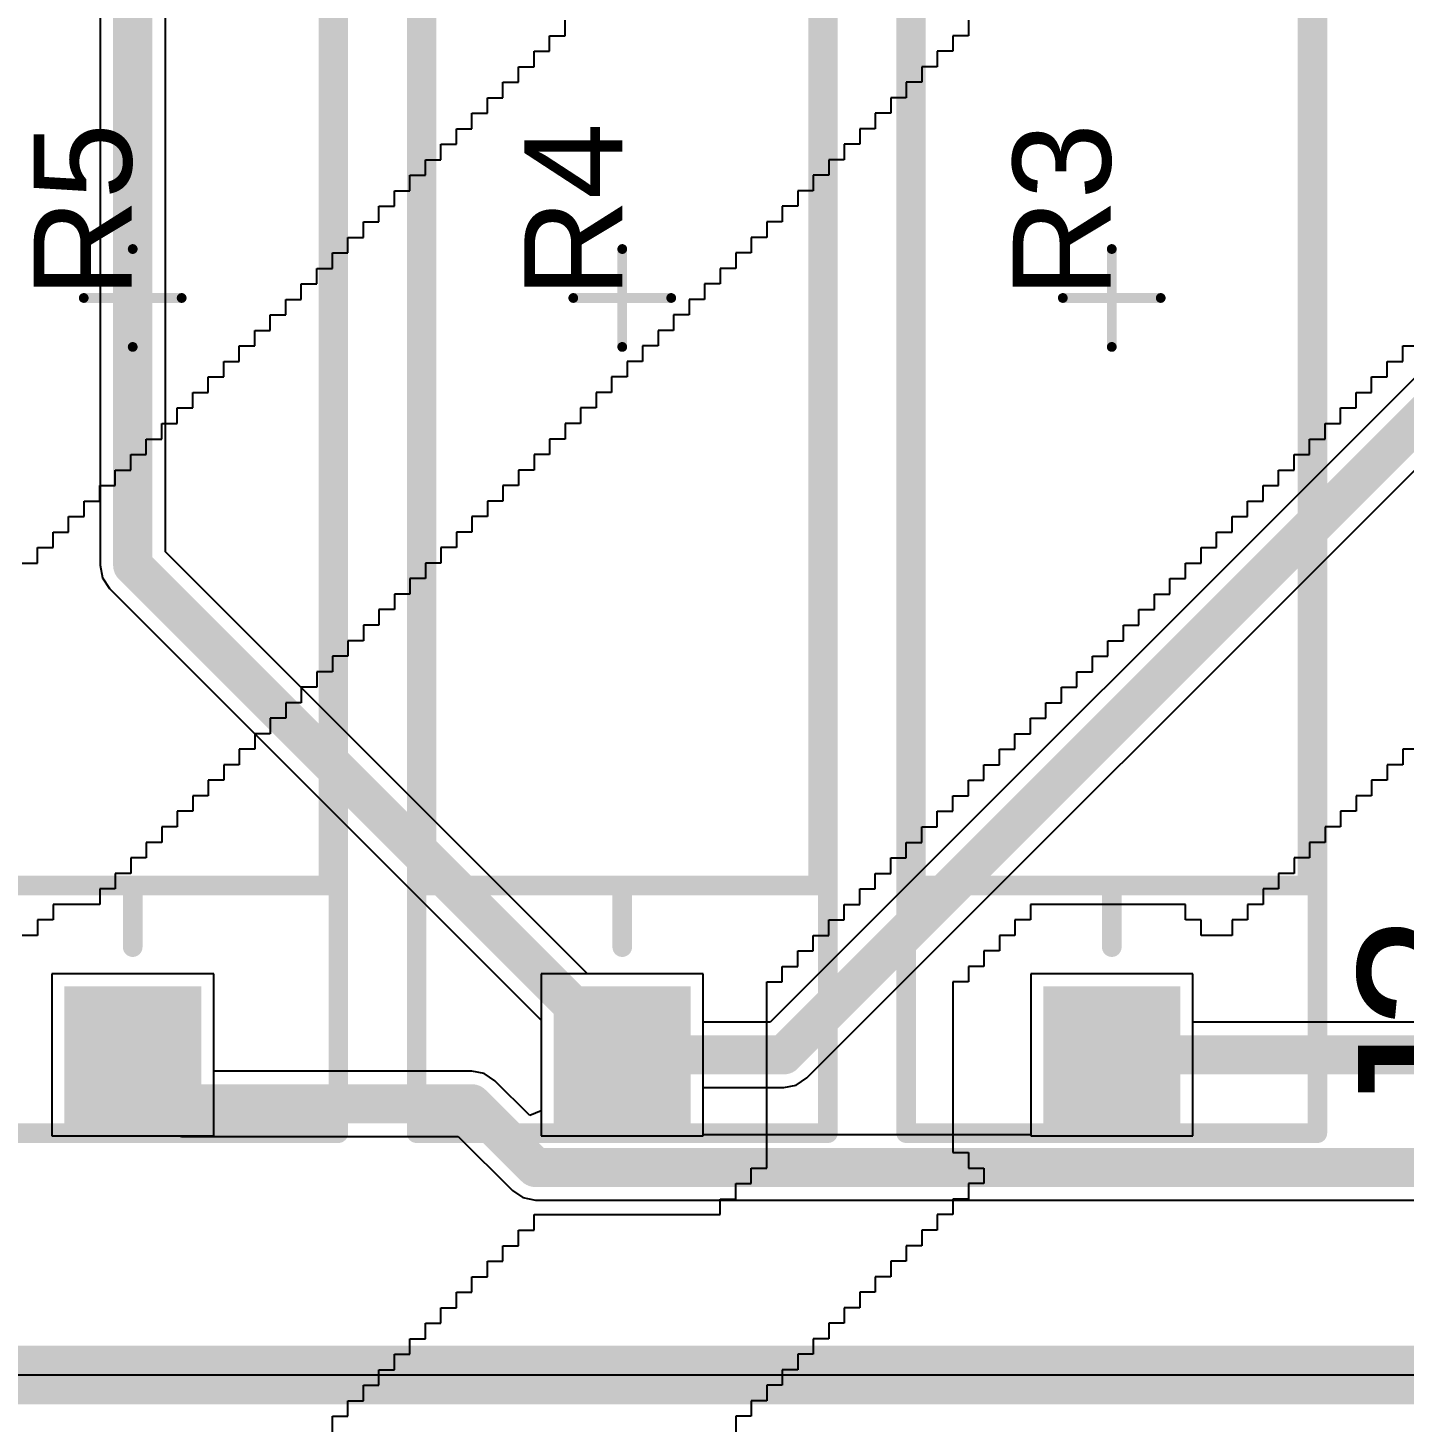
# Model space of a CAD drawing. Header units: inches. Extents: x 1.37 to 7.44, y 1.69 to 5.2.
# Drawn here: x 4.131 to 4.684, y 2.894 to 3.455 of the extents above; entities that cross this region are included whole.
import ezdxf

# ---------------------------------------------------------------- set-up
doc = ezdxf.new("R2010")
doc.units = ezdxf.units.IN
doc.header["$MEASUREMENT"] = 0
for name, color, linetype in [('Bottom Layer', 5, 'Continuous'), ('Bottom Overlay', 54, 'Continuous'), ('Bottom Solder', 6, 'Continuous'), ('Multi-Layer', 9, 'Continuous'), ('Pad Holes', 156, 'Continuous'), ('Top 3D Body', 56, 'Continuous'), ('Top Assembly', 56, 'Continuous'), ('Top Component Center', 56, 'Continuous'), ('Top Courtyard', 56, 'Continuous'), ('Top Layer', 1, 'Continuous'), ('Top Overlay', 2, 'Continuous'), ('Top Solder', 216, 'Continuous')]:
    doc.layers.add(name, color=color, linetype=linetype)
doc.styles.add('Arial', font='', dxfattribs={"height": 0.2})
doc.styles.get('Arial').set_extended_font_data('Arial')

# ---------------------------------------------------------------- blocks, each defined once
blk = doc.blocks.new('FP_VR37_MFG_51')
at = {"layer": 'Bottom Layer'}
blk.add_hatch(color=5, dxfattribs=at).paths.add_polyline_path([(-0.33189, 0.02756), (-0.27677, 0.02756), (-0.27677, -0.02756), (-0.33189, -0.02756)])
at = {"layer": 'Bottom Solder'}
blk.add_hatch(color=6, dxfattribs=at).paths.add_polyline_path([(-0.33189, 0.02756), (-0.27677, 0.02756), (-0.27677, -0.02756), (-0.33189, -0.02756)])
at = {"layer": 'Multi-Layer'}
blk.add_hatch(color=9, dxfattribs=at).paths.add_polyline_path([(-0.33189, 0.02756), (-0.27677, 0.02756), (-0.27677, -0.02756), (-0.33189, -0.02756)])
at = {"layer": 'Pad Holes'}
h = blk.add_hatch(color=7, dxfattribs=at)
edge = h.paths.add_edge_path()
edge.add_arc((-0.30433, 0), 0.01772, 0, 360)
at = {"layer": 'Top Layer'}
blk.add_hatch(color=1, dxfattribs=at).paths.add_polyline_path([(-0.33189, 0.02756), (-0.27677, 0.02756), (-0.27677, -0.02756), (-0.33189, -0.02756)])
at = {"layer": 'Top Solder'}
blk.add_hatch(color=216, dxfattribs=at).paths.add_polyline_path([(-0.33189, 0.02756), (-0.27677, 0.02756), (-0.27677, -0.02756), (-0.33189, -0.02756)])
at = {"layer": 'Top 3D Body'}
for points in [[(-0.23622, 0.07874, 0.00787, 0.00787, 0), (-0.23622, -0.07874, 0.00787, 0.00787, 0)], [(-0.23622, -0.07874, 0.00787, 0.00787, 0), (0.23622, -0.07874, 0.00787, 0.00787, 0)]]:
    blk.add_lwpolyline(points, format="xyseb", dxfattribs=at)
blk.add_lwpolyline([(-0.23819, -0.07874, 0.00394, 0.00394, 1), (-0.23425, -0.07874, 0.00394, 0.00394, 1)], format="xyseb", close=True, dxfattribs=at)
blk.add_lwpolyline([(-0.23819, -0.07874, 0.00394, 0.00394, 1), (-0.23425, -0.07874, 0.00394, 0.00394, 1)], format="xyseb", close=True, dxfattribs=at)
at = {"layer": 'Top Assembly'}
for points in [[(-0.33583, 0.08268, 0.00787, 0.00787, 0), (-0.33583, -0.08268, 0.00787, 0.00787, 0)], [(-0.33583, -0.08268, 0.00787, 0.00787, 0), (0.33583, -0.08268, 0.00787, 0.00787, 0)]]:
    blk.add_lwpolyline(points, format="xyseb", dxfattribs=at)
blk.add_lwpolyline([(-0.3378, -0.08268, 0.00394, 0.00394, 1), (-0.33386, -0.08268, 0.00394, 0.00394, 1)], format="xyseb", close=True, dxfattribs=at)
blk.add_lwpolyline([(-0.3378, -0.08268, 0.00394, 0.00394, 1), (-0.33386, -0.08268, 0.00394, 0.00394, 1)], format="xyseb", close=True, dxfattribs=at)
at = {"layer": 'Top Component Center'}
for points in [[(0, 0.01969, 0.00394, 0.00394, 0), (0, -0.01969, 0.00394, 0.00394, 0)], [(-0.01969, 0, 0.00394, 0.00394, 0), (0.01969, 0, 0.00394, 0.00394, 0)]]:
    blk.add_lwpolyline(points, format="xyseb", dxfattribs=at)
for points in [[(-0.00098, 0.01969, 0.00197, 0.00197, 1), (0.00098, 0.01969, 0.00197, 0.00197, 1)], [(-0.02067, 0, 0.00197, 0.00197, 1), (-0.0187, 0, 0.00197, 0.00197, 1)], [(0.0187, 0, 0.00197, 0.00197, 1), (0.02067, 0, 0.00197, 0.00197, 1)], [(-0.00098, -0.01969, 0.00197, 0.00197, 1), (0.00098, -0.01969, 0.00197, 0.00197, 1)]]:
    blk.add_lwpolyline(points, format="xyseb", close=True, dxfattribs=at)
at = {"layer": 'Top Courtyard'}
for points in [[(-0.33583, 0.08268, 0.00787, 0.00787, 0), (-0.33583, -0.08268, 0.00787, 0.00787, 0)], [(-0.33583, -0.08268, 0.00787, 0.00787, 0), (0.33583, -0.08268, 0.00787, 0.00787, 0)]]:
    blk.add_lwpolyline(points, format="xyseb", dxfattribs=at)
blk.add_lwpolyline([(-0.3378, -0.08268, 0.00394, 0.00394, 1), (-0.33386, -0.08268, 0.00394, 0.00394, 1)], format="xyseb", close=True, dxfattribs=at)
blk.add_lwpolyline([(-0.3378, -0.08268, 0.00394, 0.00394, 1), (-0.33386, -0.08268, 0.00394, 0.00394, 1)], format="xyseb", close=True, dxfattribs=at)
at = {"layer": 'Top Overlay'}
for points in [[(-0.23622, 0.07874, 0.00787, 0.00787, 0), (-0.23622, -0.07874, 0.00787, 0.00787, 0)], [(-0.26102, 0, 0.00787, 0.00787, 0), (-0.23622, 0, 0.00787, 0.00787, 0)], [(-0.23622, -0.07874, 0.00787, 0.00787, 0), (0.23622, -0.07874, 0.00787, 0.00787, 0)]]:
    blk.add_lwpolyline(points, format="xyseb", dxfattribs=at)
for points in [[(-0.26299, 0, 0.00394, 0.00394, 1), (-0.25906, 0, 0.00394, 0.00394, 1)], [(-0.23819, 0, 0.00394, 0.00394, 1), (-0.23425, 0, 0.00394, 0.00394, 1)], [(-0.23819, -0.07874, 0.00394, 0.00394, 1), (-0.23425, -0.07874, 0.00394, 0.00394, 1)], [(-0.23819, -0.07874, 0.00394, 0.00394, 1), (-0.23425, -0.07874, 0.00394, 0.00394, 1)]]:
    blk.add_lwpolyline(points, format="xyseb", close=True, dxfattribs=at)
at = {"layer": 'Top Assembly', "style": 'Arial'}
blk.add_text('R5', height=0.03937, dxfattribs=at).set_placement((0, 0.00044))
blk = doc.blocks.new('FP_VR37_MFG_52')
at = {"layer": 'Bottom Layer'}
blk.add_hatch(color=5, dxfattribs=at).paths.add_polyline_path([(-0.33189, 0.02756), (-0.27677, 0.02756), (-0.27677, -0.02756), (-0.33189, -0.02756)])
at = {"layer": 'Bottom Solder'}
blk.add_hatch(color=6, dxfattribs=at).paths.add_polyline_path([(-0.33189, 0.02756), (-0.27677, 0.02756), (-0.27677, -0.02756), (-0.33189, -0.02756)])
at = {"layer": 'Multi-Layer'}
blk.add_hatch(color=9, dxfattribs=at).paths.add_polyline_path([(-0.33189, 0.02756), (-0.27677, 0.02756), (-0.27677, -0.02756), (-0.33189, -0.02756)])
at = {"layer": 'Pad Holes'}
h = blk.add_hatch(color=7, dxfattribs=at)
edge = h.paths.add_edge_path()
edge.add_arc((-0.30433, 0), 0.01772, 0, 360)
at = {"layer": 'Top Layer'}
blk.add_hatch(color=1, dxfattribs=at).paths.add_polyline_path([(-0.33189, 0.02756), (-0.27677, 0.02756), (-0.27677, -0.02756), (-0.33189, -0.02756)])
at = {"layer": 'Top Solder'}
blk.add_hatch(color=216, dxfattribs=at).paths.add_polyline_path([(-0.33189, 0.02756), (-0.27677, 0.02756), (-0.27677, -0.02756), (-0.33189, -0.02756)])
at = {"layer": 'Top 3D Body'}
for points in [[(-0.23622, 0.07874, 0.00787, 0.00787, 0), (-0.23622, -0.07874, 0.00787, 0.00787, 0)], [(-0.23622, 0.07874, 0.00787, 0.00787, 0), (0.23622, 0.07874, 0.00787, 0.00787, 0)], [(-0.23622, -0.07874, 0.00787, 0.00787, 0), (0.23622, -0.07874, 0.00787, 0.00787, 0)]]:
    blk.add_lwpolyline(points, format="xyseb", dxfattribs=at)
for points in [[(-0.23819, 0.07874, 0.00394, 0.00394, 1), (-0.23425, 0.07874, 0.00394, 0.00394, 1)], [(-0.23819, 0.07874, 0.00394, 0.00394, 1), (-0.23425, 0.07874, 0.00394, 0.00394, 1)], [(-0.23819, -0.07874, 0.00394, 0.00394, 1), (-0.23425, -0.07874, 0.00394, 0.00394, 1)], [(-0.23819, -0.07874, 0.00394, 0.00394, 1), (-0.23425, -0.07874, 0.00394, 0.00394, 1)]]:
    blk.add_lwpolyline(points, format="xyseb", close=True, dxfattribs=at)
at = {"layer": 'Top Assembly'}
for points in [[(-0.33583, 0.08268, 0.00787, 0.00787, 0), (-0.33583, -0.08268, 0.00787, 0.00787, 0)], [(-0.33583, 0.08268, 0.00787, 0.00787, 0), (0.33583, 0.08268, 0.00787, 0.00787, 0)], [(-0.33583, -0.08268, 0.00787, 0.00787, 0), (0.33583, -0.08268, 0.00787, 0.00787, 0)]]:
    blk.add_lwpolyline(points, format="xyseb", dxfattribs=at)
for points in [[(-0.3378, 0.08268, 0.00394, 0.00394, 1), (-0.33386, 0.08268, 0.00394, 0.00394, 1)], [(-0.3378, 0.08268, 0.00394, 0.00394, 1), (-0.33386, 0.08268, 0.00394, 0.00394, 1)], [(-0.3378, -0.08268, 0.00394, 0.00394, 1), (-0.33386, -0.08268, 0.00394, 0.00394, 1)], [(-0.3378, -0.08268, 0.00394, 0.00394, 1), (-0.33386, -0.08268, 0.00394, 0.00394, 1)]]:
    blk.add_lwpolyline(points, format="xyseb", close=True, dxfattribs=at)
at = {"layer": 'Top Component Center'}
for points in [[(0, 0.01969, 0.00394, 0.00394, 0), (0, -0.01969, 0.00394, 0.00394, 0)], [(-0.01969, 0, 0.00394, 0.00394, 0), (0.01969, 0, 0.00394, 0.00394, 0)]]:
    blk.add_lwpolyline(points, format="xyseb", dxfattribs=at)
for points in [[(-0.00098, 0.01969, 0.00197, 0.00197, 1), (0.00098, 0.01969, 0.00197, 0.00197, 1)], [(-0.02067, 0, 0.00197, 0.00197, 1), (-0.0187, 0, 0.00197, 0.00197, 1)], [(0.0187, 0, 0.00197, 0.00197, 1), (0.02067, 0, 0.00197, 0.00197, 1)], [(-0.00098, -0.01969, 0.00197, 0.00197, 1), (0.00098, -0.01969, 0.00197, 0.00197, 1)]]:
    blk.add_lwpolyline(points, format="xyseb", close=True, dxfattribs=at)
at = {"layer": 'Top Courtyard'}
for points in [[(-0.33583, 0.08268, 0.00787, 0.00787, 0), (-0.33583, -0.08268, 0.00787, 0.00787, 0)], [(-0.33583, 0.08268, 0.00787, 0.00787, 0), (0.33583, 0.08268, 0.00787, 0.00787, 0)], [(-0.33583, -0.08268, 0.00787, 0.00787, 0), (0.33583, -0.08268, 0.00787, 0.00787, 0)]]:
    blk.add_lwpolyline(points, format="xyseb", dxfattribs=at)
for points in [[(-0.3378, 0.08268, 0.00394, 0.00394, 1), (-0.33386, 0.08268, 0.00394, 0.00394, 1)], [(-0.3378, 0.08268, 0.00394, 0.00394, 1), (-0.33386, 0.08268, 0.00394, 0.00394, 1)], [(-0.3378, -0.08268, 0.00394, 0.00394, 1), (-0.33386, -0.08268, 0.00394, 0.00394, 1)], [(-0.3378, -0.08268, 0.00394, 0.00394, 1), (-0.33386, -0.08268, 0.00394, 0.00394, 1)]]:
    blk.add_lwpolyline(points, format="xyseb", close=True, dxfattribs=at)
at = {"layer": 'Top Overlay'}
for points in [[(-0.23622, 0.07874, 0.00787, 0.00787, 0), (-0.23622, -0.07874, 0.00787, 0.00787, 0)], [(-0.23622, 0.07874, 0.00787, 0.00787, 0), (0.23622, 0.07874, 0.00787, 0.00787, 0)], [(-0.26102, 0, 0.00787, 0.00787, 0), (-0.23622, 0, 0.00787, 0.00787, 0)], [(-0.23622, -0.07874, 0.00787, 0.00787, 0), (0.23622, -0.07874, 0.00787, 0.00787, 0)]]:
    blk.add_lwpolyline(points, format="xyseb", dxfattribs=at)
for points in [[(-0.23819, 0.07874, 0.00394, 0.00394, 1), (-0.23425, 0.07874, 0.00394, 0.00394, 1)], [(-0.23819, 0.07874, 0.00394, 0.00394, 1), (-0.23425, 0.07874, 0.00394, 0.00394, 1)], [(-0.26299, 0, 0.00394, 0.00394, 1), (-0.25906, 0, 0.00394, 0.00394, 1)], [(-0.23819, 0, 0.00394, 0.00394, 1), (-0.23425, 0, 0.00394, 0.00394, 1)], [(-0.23819, -0.07874, 0.00394, 0.00394, 1), (-0.23425, -0.07874, 0.00394, 0.00394, 1)], [(-0.23819, -0.07874, 0.00394, 0.00394, 1), (-0.23425, -0.07874, 0.00394, 0.00394, 1)]]:
    blk.add_lwpolyline(points, format="xyseb", close=True, dxfattribs=at)
at = {"layer": 'Top Assembly', "style": 'Arial'}
blk.add_text('R4', height=0.03937, dxfattribs=at).set_placement((0, 0))
blk = doc.blocks.new('FP_VR37_MFG_53')
at = {"layer": 'Bottom Layer'}
blk.add_hatch(color=5, dxfattribs=at).paths.add_polyline_path([(-0.33189, 0.02756), (-0.27677, 0.02756), (-0.27677, -0.02756), (-0.33189, -0.02756)])
at = {"layer": 'Bottom Solder'}
blk.add_hatch(color=6, dxfattribs=at).paths.add_polyline_path([(-0.33189, 0.02756), (-0.27677, 0.02756), (-0.27677, -0.02756), (-0.33189, -0.02756)])
at = {"layer": 'Multi-Layer'}
blk.add_hatch(color=9, dxfattribs=at).paths.add_polyline_path([(-0.33189, 0.02756), (-0.27677, 0.02756), (-0.27677, -0.02756), (-0.33189, -0.02756)])
at = {"layer": 'Pad Holes'}
h = blk.add_hatch(color=7, dxfattribs=at)
edge = h.paths.add_edge_path()
edge.add_arc((-0.30433, 0), 0.01772, 0, 360)
at = {"layer": 'Top Layer'}
blk.add_hatch(color=1, dxfattribs=at).paths.add_polyline_path([(-0.33189, 0.02756), (-0.27677, 0.02756), (-0.27677, -0.02756), (-0.33189, -0.02756)])
at = {"layer": 'Top Solder'}
blk.add_hatch(color=216, dxfattribs=at).paths.add_polyline_path([(-0.33189, 0.02756), (-0.27677, 0.02756), (-0.27677, -0.02756), (-0.33189, -0.02756)])
at = {"layer": 'Top 3D Body'}
for points in [[(-0.23622, 0.07874, 0.00787, 0.00787, 0), (-0.23622, -0.07874, 0.00787, 0.00787, 0)], [(-0.23622, 0.07874, 0.00787, 0.00787, 0), (0.23622, 0.07874, 0.00787, 0.00787, 0)], [(-0.23622, -0.07874, 0.00787, 0.00787, 0), (0.23622, -0.07874, 0.00787, 0.00787, 0)]]:
    blk.add_lwpolyline(points, format="xyseb", dxfattribs=at)
for points in [[(-0.23819, 0.07874, 0.00394, 0.00394, 1), (-0.23425, 0.07874, 0.00394, 0.00394, 1)], [(-0.23819, 0.07874, 0.00394, 0.00394, 1), (-0.23425, 0.07874, 0.00394, 0.00394, 1)], [(-0.23819, -0.07874, 0.00394, 0.00394, 1), (-0.23425, -0.07874, 0.00394, 0.00394, 1)], [(-0.23819, -0.07874, 0.00394, 0.00394, 1), (-0.23425, -0.07874, 0.00394, 0.00394, 1)]]:
    blk.add_lwpolyline(points, format="xyseb", close=True, dxfattribs=at)
at = {"layer": 'Top Assembly'}
for points in [[(-0.33583, 0.08268, 0.00787, 0.00787, 0), (-0.33583, -0.08268, 0.00787, 0.00787, 0)], [(-0.33583, 0.08268, 0.00787, 0.00787, 0), (0.33583, 0.08268, 0.00787, 0.00787, 0)], [(-0.33583, -0.08268, 0.00787, 0.00787, 0), (0.33583, -0.08268, 0.00787, 0.00787, 0)]]:
    blk.add_lwpolyline(points, format="xyseb", dxfattribs=at)
for points in [[(-0.3378, 0.08268, 0.00394, 0.00394, 1), (-0.33386, 0.08268, 0.00394, 0.00394, 1)], [(-0.3378, 0.08268, 0.00394, 0.00394, 1), (-0.33386, 0.08268, 0.00394, 0.00394, 1)], [(-0.3378, -0.08268, 0.00394, 0.00394, 1), (-0.33386, -0.08268, 0.00394, 0.00394, 1)], [(-0.3378, -0.08268, 0.00394, 0.00394, 1), (-0.33386, -0.08268, 0.00394, 0.00394, 1)]]:
    blk.add_lwpolyline(points, format="xyseb", close=True, dxfattribs=at)
at = {"layer": 'Top Component Center'}
for points in [[(0, 0.01969, 0.00394, 0.00394, 0), (0, -0.01969, 0.00394, 0.00394, 0)], [(-0.01969, 0, 0.00394, 0.00394, 0), (0.01969, 0, 0.00394, 0.00394, 0)]]:
    blk.add_lwpolyline(points, format="xyseb", dxfattribs=at)
for points in [[(-0.00098, 0.01969, 0.00197, 0.00197, 1), (0.00098, 0.01969, 0.00197, 0.00197, 1)], [(-0.02067, 0, 0.00197, 0.00197, 1), (-0.0187, 0, 0.00197, 0.00197, 1)], [(0.0187, 0, 0.00197, 0.00197, 1), (0.02067, 0, 0.00197, 0.00197, 1)], [(-0.00098, -0.01969, 0.00197, 0.00197, 1), (0.00098, -0.01969, 0.00197, 0.00197, 1)]]:
    blk.add_lwpolyline(points, format="xyseb", close=True, dxfattribs=at)
at = {"layer": 'Top Courtyard'}
for points in [[(-0.33583, 0.08268, 0.00787, 0.00787, 0), (-0.33583, -0.08268, 0.00787, 0.00787, 0)], [(-0.33583, 0.08268, 0.00787, 0.00787, 0), (0.33583, 0.08268, 0.00787, 0.00787, 0)], [(-0.33583, -0.08268, 0.00787, 0.00787, 0), (0.33583, -0.08268, 0.00787, 0.00787, 0)]]:
    blk.add_lwpolyline(points, format="xyseb", dxfattribs=at)
for points in [[(-0.3378, 0.08268, 0.00394, 0.00394, 1), (-0.33386, 0.08268, 0.00394, 0.00394, 1)], [(-0.3378, 0.08268, 0.00394, 0.00394, 1), (-0.33386, 0.08268, 0.00394, 0.00394, 1)], [(-0.3378, -0.08268, 0.00394, 0.00394, 1), (-0.33386, -0.08268, 0.00394, 0.00394, 1)], [(-0.3378, -0.08268, 0.00394, 0.00394, 1), (-0.33386, -0.08268, 0.00394, 0.00394, 1)]]:
    blk.add_lwpolyline(points, format="xyseb", close=True, dxfattribs=at)
at = {"layer": 'Top Overlay'}
for points in [[(-0.23622, 0.07874, 0.00787, 0.00787, 0), (-0.23622, -0.07874, 0.00787, 0.00787, 0)], [(-0.23622, 0.07874, 0.00787, 0.00787, 0), (0.23622, 0.07874, 0.00787, 0.00787, 0)], [(-0.26102, 0, 0.00787, 0.00787, 0), (-0.23622, 0, 0.00787, 0.00787, 0)], [(-0.23622, -0.07874, 0.00787, 0.00787, 0), (0.23622, -0.07874, 0.00787, 0.00787, 0)]]:
    blk.add_lwpolyline(points, format="xyseb", dxfattribs=at)
for points in [[(-0.23819, 0.07874, 0.00394, 0.00394, 1), (-0.23425, 0.07874, 0.00394, 0.00394, 1)], [(-0.23819, 0.07874, 0.00394, 0.00394, 1), (-0.23425, 0.07874, 0.00394, 0.00394, 1)], [(-0.26299, 0, 0.00394, 0.00394, 1), (-0.25906, 0, 0.00394, 0.00394, 1)], [(-0.23819, 0, 0.00394, 0.00394, 1), (-0.23425, 0, 0.00394, 0.00394, 1)], [(-0.23819, -0.07874, 0.00394, 0.00394, 1), (-0.23425, -0.07874, 0.00394, 0.00394, 1)], [(-0.23819, -0.07874, 0.00394, 0.00394, 1), (-0.23425, -0.07874, 0.00394, 0.00394, 1)]]:
    blk.add_lwpolyline(points, format="xyseb", close=True, dxfattribs=at)
at = {"layer": 'Top Assembly', "style": 'Arial'}
blk.add_text('R3', height=0.03937, dxfattribs=at).set_placement((0, 0.00044))

msp = doc.modelspace()

# ---------------------------------------------------------------- linework, layer by layer
at = {"layer": 'Bottom Layer'}
for p, q in [((4.1601, 3.62077), (4.1601, 3.23898)), ((4.18635, 3.24441), (4.18635, 3.62077)), ((4.35608, 3.07469), (4.18635, 3.24441)), ((4.1601, 3.23898), (4.1611, 3.23395)), ((4.1611, 3.23395), (4.16395, 3.22969)), ((4.16395, 3.22969), (4.33752, 3.05612)), ((4.20579, 3.07469), (4.14067, 3.07469)), ((4.14067, 3.07469), (4.14067, 3.00957)), ((4.20579, 3.03557), (4.20579, 3.07469)), ((4.40264, 3.07469), (4.35608, 3.07469)), ((4.40264, 3.00998), (4.40264, 3.07469)), ((4.59949, 3.07469), (4.53437, 3.07469)), ((4.53437, 3.07469), (4.53437, 3.00998)), ((4.59949, 3.05525), (4.59949, 3.07469)), ((4.33752, 3.05612), (4.33752, 3.01961)), ((4.69023, 3.05525), (4.59949, 3.05525)), ((4.30959, 3.03557), (4.20579, 3.03557)), ((4.31461, 3.03457), (4.30959, 3.03557)), ((4.31887, 3.03172), (4.31461, 3.03457)), ((4.3329, 3.01769), (4.31887, 3.03172)), ((4.33752, 3.01961), (4.3329, 3.01769)), ((4.14067, 3.00957), (4.19165, 3.00957)), ((4.19165, 3.00957), (4.19291, 3.00931)), ((4.19291, 3.00931), (4.30415, 3.00931)), ((4.30415, 3.00931), (4.3259, 2.98757)), ((4.53437, 3.00998), (4.40264, 3.00998)), ((4.3259, 2.98757), (4.33016, 2.98472)), ((4.33016, 2.98472), (4.33518, 2.98372)), ((4.33518, 2.98372), (5.37874, 2.98372)), ((5.43963, 2.91339), (3.87541, 2.91339))]:
    msp.add_line(p, q, dxfattribs=at)
for points in [[(4.17323, 3.23898, 0.01575, 0.01575, 0), (4.17323, 3.65079, 0.01575, 0.01575, 0)], [(4.17323, 3.23898, 0.01575, 0.01575, 0), (4.37008, 3.04213, 0.01575, 0.01575, 0)], [(4.17323, 3.04213, 0.01575, 0.01575, 0), (4.19291, 3.02244, 0.01575, 0.01575, 0)], [(4.56693, 3.04213, 0.01575, 0.01575, 0), (4.69567, 3.04213, 0.01575, 0.01575, 0)], [(4.19291, 3.02244, 0.01575, 0.01575, 0), (4.30959, 3.02244, 0.01575, 0.01575, 0)], [(4.30959, 3.02244, 0.01575, 0.01575, 0), (4.33518, 2.99685, 0.01575, 0.01575, 0)], [(4.33518, 2.99685, 0.01575, 0.01575, 0), (5.37874, 2.99685, 0.01575, 0.01575, 0)]]:
    msp.add_lwpolyline(points, format="xyseb", dxfattribs=at)
for points in [[(4.16929, 3.23898, 0.00787, 0.00787, 1), (4.17717, 3.23898, 0.00787, 0.00787, 1)], [(4.16929, 3.23898, 0.00787, 0.00787, 1), (4.17717, 3.23898, 0.00787, 0.00787, 1)], [(4.16929, 3.04213, 0.00787, 0.00787, 1), (4.17717, 3.04213, 0.00787, 0.00787, 1)], [(4.36614, 3.04213, 0.00787, 0.00787, 1), (4.37402, 3.04213, 0.00787, 0.00787, 1)], [(4.56299, 3.04213, 0.00787, 0.00787, 1), (4.57087, 3.04213, 0.00787, 0.00787, 1)], [(4.18898, 3.02244, 0.00787, 0.00787, 1), (4.19685, 3.02244, 0.00787, 0.00787, 1)], [(4.18898, 3.02244, 0.00787, 0.00787, 1), (4.19685, 3.02244, 0.00787, 0.00787, 1)], [(4.30565, 3.02244, 0.00787, 0.00787, 1), (4.31353, 3.02244, 0.00787, 0.00787, 1)], [(4.30565, 3.02244, 0.00787, 0.00787, 1), (4.31353, 3.02244, 0.00787, 0.00787, 1)], [(4.33124, 2.99685, 0.00787, 0.00787, 1), (4.33912, 2.99685, 0.00787, 0.00787, 1)], [(4.33124, 2.99685, 0.00787, 0.00787, 1), (4.33912, 2.99685, 0.00787, 0.00787, 1)]]:
    msp.add_lwpolyline(points, format="xyseb", close=True, dxfattribs=at)
at = {"layer": 'Bottom Overlay'}
for p, q in [((4.34707, 3.45193), (4.34707, 3.45817)), ((4.50925, 3.45817), (4.50925, 3.45193)), ((4.34083, 3.44569), (4.34083, 3.45193)), ((4.34083, 3.45193), (4.34707, 3.45193)), ((4.50925, 3.45193), (4.50301, 3.45193)), ((4.50301, 3.45193), (4.50301, 3.44569)), ((4.3346, 3.43945), (4.3346, 3.44569)), ((4.3346, 3.44569), (4.34083, 3.44569)), ((4.50301, 3.44569), (4.49678, 3.44569)), ((4.49678, 3.44569), (4.49678, 3.43945)), ((4.32836, 3.43322), (4.32836, 3.43945)), ((4.32836, 3.43945), (4.3346, 3.43945)), ((4.49678, 3.43945), (4.49054, 3.43945)), ((4.49054, 3.43945), (4.49054, 3.43322)), ((4.32212, 3.42698), (4.32212, 3.43322)), ((4.32212, 3.43322), (4.32836, 3.43322)), ((4.49054, 3.43322), (4.4843, 3.43322)), ((4.4843, 3.43322), (4.4843, 3.42698)), ((4.31588, 3.42074), (4.31588, 3.42698)), ((4.31588, 3.42698), (4.32212, 3.42698)), ((4.4843, 3.42698), (4.47806, 3.42698)), ((4.47806, 3.42698), (4.47806, 3.42074)), ((4.30965, 3.4145), (4.30965, 3.42074)), ((4.30965, 3.42074), (4.31588, 3.42074)), ((4.47806, 3.42074), (4.47183, 3.42074)), ((4.47183, 3.42074), (4.47183, 3.4145)), ((4.30341, 3.40827), (4.30341, 3.4145)), ((4.30341, 3.4145), (4.30965, 3.4145)), ((4.47183, 3.4145), (4.46559, 3.4145)), ((4.46559, 3.4145), (4.46559, 3.40827)), ((4.29717, 3.40203), (4.29717, 3.40827)), ((4.29717, 3.40827), (4.30341, 3.40827)), ((4.46559, 3.40827), (4.45935, 3.40827)), ((4.45935, 3.40827), (4.45935, 3.40203)), ((4.29093, 3.39579), (4.29093, 3.40203)), ((4.29093, 3.40203), (4.29717, 3.40203)), ((4.45935, 3.40203), (4.45311, 3.40203)), ((4.45311, 3.40203), (4.45311, 3.39579)), ((4.2847, 3.38955), (4.2847, 3.39579)), ((4.2847, 3.39579), (4.29093, 3.39579)), ((4.45311, 3.39579), (4.44687, 3.39579)), ((4.44687, 3.39579), (4.44687, 3.38955)), ((4.27846, 3.38332), (4.27846, 3.38955)), ((4.27846, 3.38955), (4.2847, 3.38955)), ((4.44687, 3.38955), (4.44064, 3.38955)), ((4.44064, 3.38955), (4.44064, 3.38332)), ((4.27222, 3.37708), (4.27222, 3.38332)), ((4.27222, 3.38332), (4.27846, 3.38332)), ((4.44064, 3.38332), (4.4344, 3.38332)), ((4.4344, 3.38332), (4.4344, 3.37708)), ((4.26598, 3.37084), (4.26598, 3.37708)), ((4.26598, 3.37708), (4.27222, 3.37708)), ((4.4344, 3.37708), (4.42816, 3.37708)), ((4.42816, 3.37708), (4.42816, 3.37084)), ((4.25975, 3.3646), (4.25975, 3.37084)), ((4.25975, 3.37084), (4.26598, 3.37084)), ((4.42816, 3.37084), (4.42192, 3.37084)), ((4.42192, 3.37084), (4.42192, 3.3646)), ((4.25351, 3.35836), (4.25351, 3.3646)), ((4.25351, 3.3646), (4.25975, 3.3646)), ((4.42192, 3.3646), (4.41569, 3.3646)), ((4.41569, 3.3646), (4.41569, 3.35836)), ((4.24727, 3.35213), (4.24727, 3.35836)), ((4.24727, 3.35836), (4.25351, 3.35836)), ((4.41569, 3.35836), (4.40945, 3.35836)), ((4.40945, 3.35836), (4.40945, 3.35213)), ((4.24103, 3.34589), (4.24103, 3.35213)), ((4.24103, 3.35213), (4.24727, 3.35213)), ((4.40945, 3.35213), (4.40321, 3.35213)), ((4.40321, 3.35213), (4.40321, 3.34589)), ((4.23479, 3.33965), (4.23479, 3.34589)), ((4.23479, 3.34589), (4.24103, 3.34589)), ((4.40321, 3.34589), (4.39697, 3.34589)), ((4.39697, 3.34589), (4.39697, 3.33965)), ((4.22856, 3.33341), (4.22856, 3.33965)), ((4.22856, 3.33965), (4.23479, 3.33965)), ((4.39697, 3.33965), (4.39074, 3.33965)), ((4.39074, 3.33965), (4.39074, 3.33341)), ((4.22232, 3.32718), (4.22232, 3.33341)), ((4.22232, 3.33341), (4.22856, 3.33341)), ((4.39074, 3.33341), (4.3845, 3.33341)), ((4.3845, 3.33341), (4.3845, 3.32718)), ((4.21608, 3.32094), (4.21608, 3.32718)), ((4.21608, 3.32718), (4.22232, 3.32718)), ((4.3845, 3.32718), (4.37826, 3.32718)), ((4.37826, 3.32718), (4.37826, 3.32094)), ((4.68391, 3.32094), (4.68391, 3.32718)), ((4.68391, 3.32718), (4.69014, 3.32718)), ((4.20984, 3.3147), (4.20984, 3.32094)), ((4.20984, 3.32094), (4.21608, 3.32094)), ((4.37826, 3.32094), (4.37202, 3.32094)), ((4.37202, 3.32094), (4.37202, 3.3147)), ((4.67767, 3.3147), (4.67767, 3.32094)), ((4.67767, 3.32094), (4.68391, 3.32094)), ((4.20361, 3.30846), (4.20361, 3.3147)), ((4.20361, 3.3147), (4.20984, 3.3147)), ((4.37202, 3.3147), (4.36579, 3.3147)), ((4.36579, 3.3147), (4.36579, 3.30846)), ((4.67143, 3.30846), (4.67143, 3.3147)), ((4.67143, 3.3147), (4.67767, 3.3147)), ((4.19737, 3.30223), (4.19737, 3.30846)), ((4.19737, 3.30846), (4.20361, 3.30846)), ((4.36579, 3.30846), (4.35955, 3.30846)), ((4.35955, 3.30846), (4.35955, 3.30223)), ((4.66519, 3.30223), (4.66519, 3.30846)), ((4.66519, 3.30846), (4.67143, 3.30846)), ((4.19113, 3.29599), (4.19113, 3.30223)), ((4.19113, 3.30223), (4.19737, 3.30223)), ((4.35955, 3.30223), (4.35331, 3.30223)), ((4.35331, 3.30223), (4.35331, 3.29599)), ((4.65895, 3.29599), (4.65895, 3.30223)), ((4.65895, 3.30223), (4.66519, 3.30223)), ((4.18489, 3.28975), (4.18489, 3.29599)), ((4.18489, 3.29599), (4.19113, 3.29599)), ((4.35331, 3.29599), (4.34707, 3.29599)), ((4.34707, 3.29599), (4.34707, 3.28975)), ((4.65272, 3.28975), (4.65272, 3.29599)), ((4.65272, 3.29599), (4.65895, 3.29599)), ((4.17866, 3.28351), (4.17866, 3.28975)), ((4.17866, 3.28975), (4.18489, 3.28975)), ((4.34707, 3.28975), (4.34083, 3.28975)), ((4.34083, 3.28975), (4.34083, 3.28351)), ((4.64648, 3.28351), (4.64648, 3.28975)), ((4.64648, 3.28975), (4.65272, 3.28975)), ((4.17242, 3.27728), (4.17242, 3.28351)), ((4.17242, 3.28351), (4.17866, 3.28351)), ((4.34083, 3.28351), (4.3346, 3.28351)), ((4.3346, 3.28351), (4.3346, 3.27728)), ((4.64024, 3.27728), (4.64024, 3.28351)), ((4.64024, 3.28351), (4.64648, 3.28351)), ((4.16618, 3.27104), (4.16618, 3.27728)), ((4.16618, 3.27728), (4.17242, 3.27728)), ((4.3346, 3.27728), (4.32836, 3.27728)), ((4.32836, 3.27728), (4.32836, 3.27104)), ((4.634, 3.27104), (4.634, 3.27728)), ((4.634, 3.27728), (4.64024, 3.27728)), ((4.15994, 3.2648), (4.15994, 3.27104)), ((4.15994, 3.27104), (4.16618, 3.27104)), ((4.32836, 3.27104), (4.32212, 3.27104)), ((4.32212, 3.27104), (4.32212, 3.2648)), ((4.62777, 3.2648), (4.62777, 3.27104)), ((4.62777, 3.27104), (4.634, 3.27104)), ((4.15371, 3.25856), (4.15371, 3.2648)), ((4.15371, 3.2648), (4.15994, 3.2648)), ((4.32212, 3.2648), (4.31588, 3.2648)), ((4.31588, 3.2648), (4.31588, 3.25856)), ((4.62153, 3.25856), (4.62153, 3.2648)), ((4.62153, 3.2648), (4.62777, 3.2648)), ((4.14747, 3.25232), (4.14747, 3.25856)), ((4.14747, 3.25856), (4.15371, 3.25856)), ((4.31588, 3.25856), (4.30965, 3.25856)), ((4.30965, 3.25856), (4.30965, 3.25232)), ((4.61529, 3.25232), (4.61529, 3.25856)), ((4.61529, 3.25856), (4.62153, 3.25856)), ((4.14123, 3.24609), (4.14123, 3.25232)), ((4.14123, 3.25232), (4.14747, 3.25232)), ((4.30965, 3.25232), (4.30341, 3.25232)), ((4.30341, 3.25232), (4.30341, 3.24609)), ((4.60905, 3.24609), (4.60905, 3.25232)), ((4.60905, 3.25232), (4.61529, 3.25232)), ((4.13499, 3.23985), (4.13499, 3.24609)), ((4.13499, 3.24609), (4.14123, 3.24609)), ((4.30341, 3.24609), (4.29717, 3.24609)), ((4.29717, 3.24609), (4.29717, 3.23985)), ((4.60282, 3.23985), (4.60282, 3.24609)), ((4.60282, 3.24609), (4.60905, 3.24609)), ((4.12875, 3.23985), (4.13499, 3.23985)), ((4.29717, 3.23985), (4.29093, 3.23985)), ((4.29093, 3.23985), (4.29093, 3.23361)), ((4.59658, 3.23361), (4.59658, 3.23985)), ((4.59658, 3.23985), (4.60282, 3.23985)), ((4.29093, 3.23361), (4.2847, 3.23361)), ((4.2847, 3.23361), (4.2847, 3.22737)), ((4.59034, 3.22737), (4.59034, 3.23361)), ((4.59034, 3.23361), (4.59658, 3.23361)), ((4.2847, 3.22737), (4.27846, 3.22737)), ((4.27846, 3.22737), (4.27846, 3.22114)), ((4.5841, 3.22114), (4.5841, 3.22737)), ((4.5841, 3.22737), (4.59034, 3.22737)), ((4.27846, 3.22114), (4.27222, 3.22114)), ((4.27222, 3.22114), (4.27222, 3.2149)), ((4.57787, 3.2149), (4.57787, 3.22114)), ((4.57787, 3.22114), (4.5841, 3.22114)), ((4.27222, 3.2149), (4.26598, 3.2149)), ((4.26598, 3.2149), (4.26598, 3.20866)), ((4.57163, 3.20866), (4.57163, 3.2149)), ((4.57163, 3.2149), (4.57787, 3.2149)), ((4.26598, 3.20866), (4.25975, 3.20866)), ((4.25975, 3.20866), (4.25975, 3.20242)), ((4.56539, 3.20242), (4.56539, 3.20866)), ((4.56539, 3.20866), (4.57163, 3.20866)), ((4.25975, 3.20242), (4.25351, 3.20242)), ((4.25351, 3.20242), (4.25351, 3.19619)), ((4.55915, 3.19619), (4.55915, 3.20242)), ((4.55915, 3.20242), (4.56539, 3.20242)), ((4.25351, 3.19619), (4.24727, 3.19619)), ((4.24727, 3.19619), (4.24727, 3.18995)), ((4.55291, 3.18995), (4.55291, 3.19619)), ((4.55291, 3.19619), (4.55915, 3.19619)), ((4.24727, 3.18995), (4.24103, 3.18995)), ((4.24103, 3.18995), (4.24103, 3.18371)), ((4.54668, 3.18371), (4.54668, 3.18995)), ((4.54668, 3.18995), (4.55291, 3.18995)), ((4.24103, 3.18371), (4.23479, 3.18371)), ((4.23479, 3.18371), (4.23479, 3.17747)), ((4.54044, 3.17747), (4.54044, 3.18371)), ((4.54044, 3.18371), (4.54668, 3.18371)), ((4.23479, 3.17747), (4.22856, 3.17747)), ((4.22856, 3.17747), (4.22856, 3.17124)), ((4.5342, 3.17124), (4.5342, 3.17747)), ((4.5342, 3.17747), (4.54044, 3.17747)), ((4.22856, 3.17124), (4.22232, 3.17124)), ((4.22232, 3.17124), (4.22232, 3.165)), ((4.52796, 3.165), (4.52796, 3.17124)), ((4.52796, 3.17124), (4.5342, 3.17124)), ((4.22232, 3.165), (4.21608, 3.165)), ((4.21608, 3.165), (4.21608, 3.15876)), ((4.52173, 3.15876), (4.52173, 3.165)), ((4.52173, 3.165), (4.52796, 3.165)), ((4.69014, 3.165), (4.68391, 3.165)), ((4.68391, 3.165), (4.68391, 3.15876)), ((4.21608, 3.15876), (4.20984, 3.15876)), ((4.20984, 3.15876), (4.20984, 3.15252)), ((4.51549, 3.15252), (4.51549, 3.15876)), ((4.51549, 3.15876), (4.52173, 3.15876)), ((4.68391, 3.15876), (4.67767, 3.15876)), ((4.67767, 3.15876), (4.67767, 3.15252)), ((4.20984, 3.15252), (4.20361, 3.15252)), ((4.20361, 3.15252), (4.20361, 3.14629)), ((4.50925, 3.14629), (4.50925, 3.15252)), ((4.50925, 3.15252), (4.51549, 3.15252)), ((4.67767, 3.15252), (4.67143, 3.15252)), ((4.67143, 3.15252), (4.67143, 3.14629)), ((4.20361, 3.14629), (4.19737, 3.14629)), ((4.19737, 3.14629), (4.19737, 3.14005)), ((4.50301, 3.14005), (4.50301, 3.14629)), ((4.50301, 3.14629), (4.50925, 3.14629)), ((4.67143, 3.14629), (4.66519, 3.14629)), ((4.66519, 3.14629), (4.66519, 3.14005)), ((4.19737, 3.14005), (4.19113, 3.14005)), ((4.19113, 3.14005), (4.19113, 3.13381)), ((4.49678, 3.13381), (4.49678, 3.14005)), ((4.49678, 3.14005), (4.50301, 3.14005)), ((4.66519, 3.14005), (4.65895, 3.14005)), ((4.65895, 3.14005), (4.65895, 3.13381)), ((4.19113, 3.13381), (4.18489, 3.13381)), ((4.18489, 3.13381), (4.18489, 3.12757)), ((4.49054, 3.12757), (4.49054, 3.13381)), ((4.49054, 3.13381), (4.49678, 3.13381)), ((4.65895, 3.13381), (4.65272, 3.13381)), ((4.65272, 3.13381), (4.65272, 3.12757)), ((4.18489, 3.12757), (4.17866, 3.12757)), ((4.17866, 3.12757), (4.17866, 3.12133)), ((4.4843, 3.12133), (4.4843, 3.12757)), ((4.4843, 3.12757), (4.49054, 3.12757)), ((4.65272, 3.12757), (4.64648, 3.12757)), ((4.64648, 3.12757), (4.64648, 3.12133)), ((4.17866, 3.12133), (4.17242, 3.12133)), ((4.17242, 3.12133), (4.17242, 3.1151)), ((4.47806, 3.1151), (4.47806, 3.12133)), ((4.47806, 3.12133), (4.4843, 3.12133)), ((4.64648, 3.12133), (4.64024, 3.12133)), ((4.64024, 3.12133), (4.64024, 3.1151)), ((4.17242, 3.1151), (4.16618, 3.1151)), ((4.16618, 3.1151), (4.16618, 3.10886)), ((4.47183, 3.10886), (4.47183, 3.1151)), ((4.47183, 3.1151), (4.47806, 3.1151)), ((4.64024, 3.1151), (4.634, 3.1151)), ((4.634, 3.1151), (4.634, 3.10886)), ((4.16618, 3.10886), (4.15994, 3.10886)), ((4.15994, 3.10886), (4.15994, 3.10262)), ((4.46559, 3.10262), (4.46559, 3.10886)), ((4.46559, 3.10886), (4.47183, 3.10886)), ((4.634, 3.10886), (4.62777, 3.10886)), ((4.62777, 3.10886), (4.62777, 3.10262)), ((4.15994, 3.10262), (4.14123, 3.10262)), ((4.14123, 3.10262), (4.14123, 3.09638)), ((4.45935, 3.09638), (4.45935, 3.10262)), ((4.45935, 3.10262), (4.46559, 3.10262)), ((4.59658, 3.10262), (4.5342, 3.10262)), ((4.5342, 3.10262), (4.5342, 3.09638)), ((4.59658, 3.09638), (4.59658, 3.10262)), ((4.62777, 3.10262), (4.62153, 3.10262)), ((4.62153, 3.10262), (4.62153, 3.09638)), ((4.14123, 3.09638), (4.13499, 3.09638)), ((4.13499, 3.09638), (4.13499, 3.09015)), ((4.45311, 3.09015), (4.45311, 3.09638)), ((4.45311, 3.09638), (4.45935, 3.09638)), ((4.5342, 3.09638), (4.52796, 3.09638)), ((4.52796, 3.09638), (4.52796, 3.09015)), ((4.60282, 3.09638), (4.59658, 3.09638)), ((4.60282, 3.09015), (4.60282, 3.09638)), ((4.62153, 3.09638), (4.61529, 3.09638)), ((4.61529, 3.09638), (4.61529, 3.09015)), ((4.13499, 3.09015), (4.12875, 3.09015)), ((4.44687, 3.08391), (4.44687, 3.09015)), ((4.44687, 3.09015), (4.45311, 3.09015)), ((4.52796, 3.09015), (4.52173, 3.09015)), ((4.52173, 3.09015), (4.52173, 3.08391)), ((4.61529, 3.09015), (4.60282, 3.09015)), ((4.44064, 3.07767), (4.44064, 3.08391)), ((4.44064, 3.08391), (4.44687, 3.08391)), ((4.52173, 3.08391), (4.51549, 3.08391)), ((4.51549, 3.08391), (4.51549, 3.07767)), ((4.4344, 3.07143), (4.4344, 3.07767)), ((4.4344, 3.07767), (4.44064, 3.07767)), ((4.51549, 3.07767), (4.50925, 3.07767)), ((4.50925, 3.07767), (4.50925, 3.07143)), ((4.42816, 2.99658), (4.42816, 3.07143)), ((4.42816, 3.07143), (4.4344, 3.07143)), ((4.50925, 3.07143), (4.50301, 3.07143)), ((4.50301, 3.07143), (4.50301, 3.00282)), ((4.50301, 3.00282), (4.50925, 3.00282)), ((4.50925, 3.00282), (4.50925, 2.99658)), ((4.42192, 2.99034), (4.42192, 2.99658)), ((4.42192, 2.99658), (4.42816, 2.99658)), ((4.50925, 2.99658), (4.51549, 2.99658)), ((4.51549, 2.99658), (4.51549, 2.99034)), ((4.41569, 2.98411), (4.41569, 2.99034)), ((4.41569, 2.99034), (4.42192, 2.99034)), ((4.51549, 2.99034), (4.50925, 2.99034)), ((4.50925, 2.99034), (4.50925, 2.98411)), ((4.40945, 2.97787), (4.40945, 2.98411)), ((4.40945, 2.98411), (4.41569, 2.98411)), ((4.50925, 2.98411), (4.50301, 2.98411)), ((4.50301, 2.98411), (4.50301, 2.97787)), ((4.3346, 2.97163), (4.3346, 2.97787)), ((4.3346, 2.97787), (4.40945, 2.97787)), ((4.50301, 2.97787), (4.49678, 2.97787)), ((4.49678, 2.97787), (4.49678, 2.97163)), ((4.32836, 2.96539), (4.32836, 2.97163)), ((4.32836, 2.97163), (4.3346, 2.97163)), ((4.49678, 2.97163), (4.49054, 2.97163)), ((4.49054, 2.97163), (4.49054, 2.96539)), ((4.32212, 2.95916), (4.32212, 2.96539)), ((4.32212, 2.96539), (4.32836, 2.96539)), ((4.49054, 2.96539), (4.4843, 2.96539)), ((4.4843, 2.96539), (4.4843, 2.95916)), ((4.31588, 2.95292), (4.31588, 2.95916)), ((4.31588, 2.95916), (4.32212, 2.95916)), ((4.4843, 2.95916), (4.47806, 2.95916)), ((4.47806, 2.95916), (4.47806, 2.95292)), ((4.30965, 2.94668), (4.30965, 2.95292)), ((4.30965, 2.95292), (4.31588, 2.95292)), ((4.47806, 2.95292), (4.47183, 2.95292)), ((4.47183, 2.95292), (4.47183, 2.94668)), ((4.30341, 2.94044), (4.30341, 2.94668)), ((4.30341, 2.94668), (4.30965, 2.94668)), ((4.47183, 2.94668), (4.46559, 2.94668)), ((4.46559, 2.94668), (4.46559, 2.94044)), ((4.29717, 2.9342), (4.29717, 2.94044)), ((4.29717, 2.94044), (4.30341, 2.94044)), ((4.46559, 2.94044), (4.45935, 2.94044)), ((4.45935, 2.94044), (4.45935, 2.9342)), ((4.29093, 2.92797), (4.29093, 2.9342)), ((4.29093, 2.9342), (4.29717, 2.9342)), ((4.45935, 2.9342), (4.45311, 2.9342)), ((4.45311, 2.9342), (4.45311, 2.92797)), ((4.2847, 2.92173), (4.2847, 2.92797)), ((4.2847, 2.92797), (4.29093, 2.92797)), ((4.45311, 2.92797), (4.44687, 2.92797)), ((4.44687, 2.92797), (4.44687, 2.92173)), ((4.27846, 2.91549), (4.27846, 2.92173)), ((4.27846, 2.92173), (4.2847, 2.92173)), ((4.44687, 2.92173), (4.44064, 2.92173)), ((4.44064, 2.92173), (4.44064, 2.91549)), ((4.27222, 2.90925), (4.27222, 2.91549)), ((4.27222, 2.91549), (4.27846, 2.91549)), ((4.44064, 2.91549), (4.4344, 2.91549)), ((4.4344, 2.91549), (4.4344, 2.90925)), ((4.26598, 2.90302), (4.26598, 2.90925)), ((4.26598, 2.90925), (4.27222, 2.90925)), ((4.4344, 2.90925), (4.42816, 2.90925)), ((4.42816, 2.90925), (4.42816, 2.90302)), ((4.25975, 2.89678), (4.25975, 2.90302)), ((4.25975, 2.90302), (4.26598, 2.90302)), ((4.42816, 2.90302), (4.42192, 2.90302)), ((4.42192, 2.90302), (4.42192, 2.89678)), ((4.25351, 2.89054), (4.25351, 2.89678)), ((4.25351, 2.89678), (4.25975, 2.89678)), ((4.42192, 2.89678), (4.41569, 2.89678)), ((4.41569, 2.89678), (4.41569, 2.89054))]:
    msp.add_line(p, q, dxfattribs=at)
at = {"layer": 'Top Layer'}
for p, q in [((4.74667, 3.37232), (4.4296, 3.05525)), ((4.44432, 3.03284), (4.76523, 3.35376)), ((4.20579, 3.07469), (4.14067, 3.07469)), ((4.14067, 3.07469), (4.14067, 3.00957)), ((4.20579, 3.00957), (4.20579, 3.07469)), ((4.40264, 3.07469), (4.33752, 3.07469)), ((4.33752, 3.07469), (4.33752, 3.00957)), ((4.40264, 3.05525), (4.40264, 3.07469)), ((4.59949, 3.07469), (4.53437, 3.07469)), ((4.53437, 3.07469), (4.53437, 3.00957)), ((4.59949, 3.00957), (4.59949, 3.07469)), ((4.4296, 3.05525), (4.40264, 3.05525)), ((4.44006, 3.03), (4.44432, 3.03284)), ((4.40264, 3.00957), (4.40264, 3.029)), ((4.40264, 3.029), (4.43504, 3.029)), ((4.43504, 3.029), (4.44006, 3.03)), ((4.14067, 3.00957), (4.20579, 3.00957)), ((4.33752, 3.00957), (4.40264, 3.00957)), ((4.53437, 3.00957), (4.59949, 3.00957)), ((5.62992, 2.91339), (3.85827, 2.91339))]:
    msp.add_line(p, q, dxfattribs=at)
for points in [[(4.43504, 3.04213, 0.01575, 0.01575, 0), (4.77874, 3.38583, 0.01575, 0.01575, 0)], [(4.37008, 3.04213, 0.01575, 0.01575, 0), (4.43504, 3.04213, 0.01575, 0.01575, 0)]]:
    msp.add_lwpolyline(points, format="xyseb", dxfattribs=at)
for points in [[(4.36614, 3.04213, 0.00787, 0.00787, 1), (4.37402, 3.04213, 0.00787, 0.00787, 1)], [(4.4311, 3.04213, 0.00787, 0.00787, 1), (4.43898, 3.04213, 0.00787, 0.00787, 1)], [(4.4311, 3.04213, 0.00787, 0.00787, 1), (4.43898, 3.04213, 0.00787, 0.00787, 1)]]:
    msp.add_lwpolyline(points, format="xyseb", close=True, dxfattribs=at)
at = {"layer": 'Top Overlay'}
msp.add_lwpolyline([(3.85827, 2.91339, 0.02362, 0.02362, 0), (5.62992, 2.91339, 0.02362, 0.02362, 0)], format="xyseb", dxfattribs=at)

# ---------------------------------------------------------------- block references
at = {"rotation": 90}
for name, p in [('FP_VR37_MFG_51', (4.17323, 3.34646)), ('FP_VR37_MFG_52', (4.37008, 3.34646)), ('FP_VR37_MFG_53', (4.56693, 3.34646))]:
    msp.add_blockref(name, p, dxfattribs=at)

# ---------------------------------------------------------------- texts
at = {"layer": 'Top Overlay', "style": 'Arial'}
msp.add_text('J2', height=0.06, rotation=90, dxfattribs=at).set_placement((4.72598, 3.01018))

doc.saveas('drawing.dxf')
